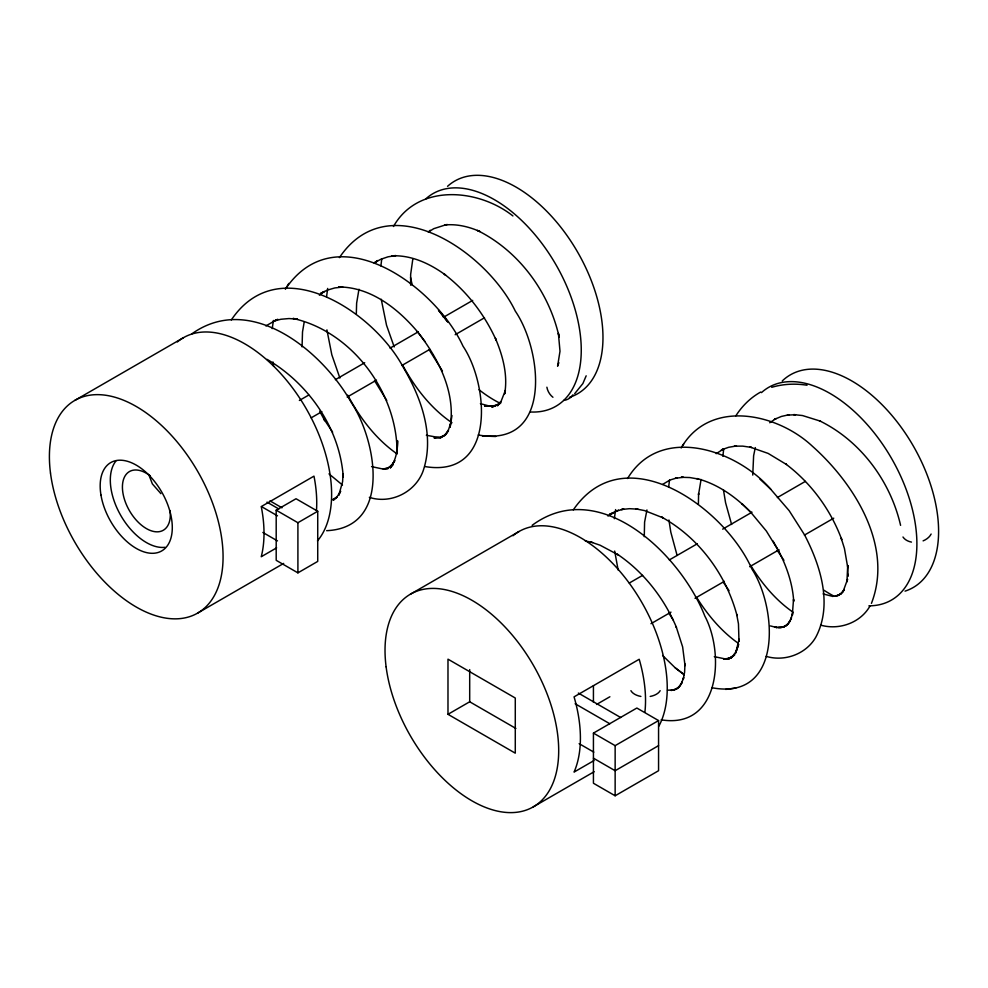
<?xml version="1.0" encoding="UTF-8"?>
<svg xmlns="http://www.w3.org/2000/svg" width="988" height="988" viewBox="0 0 988 988"><rect width="100%" height="100%" fill="white"/><g stroke="black" fill="none" stroke-linecap="round" stroke-linejoin="round"><path stroke-width="1.48" d="M410.638 285.174L410.65 274.405L412.861 258.733M698.393 504.251L698.602 493.543L698.541 494.642L701.072 479.464M356.322 313.678L356.631 303.143L358.977 289.237M722.87 456.283L723.661 449.379M716.189 453.677L723.401 449.095L721.376 449.861L728.638 447.292L736.455 445.971L734.38 446.144L742.766 446.131L751.51 447.403L749.719 446.996L768.121 453.406L786.51 464.508L785.719 463.965C811.16 483.07 830.686 509.771 841.739 539.572L841.257 538.349L844.444 548.513L847.766 567.68L847.716 565.544L846.926 581.833L847.556 579.326L842.974 591.874L844.332 589.404L840.776 594.06L842.69 591.973L838.392 595.492L840.665 593.936L835.687 596.283L838.096 595.319L832.501 596.468M380.899 265.92L381.726 259.103M668.654 486.973L669.518 480.082M326.583 296.598L327.683 288.422M614.338 518.712L615.623 509.586M272.219 328.634L273.417 320.47M451.985 415.491L450.096 427.236C456.086 392.397 438.302 358.236 417.381 331.585L425.001 341.539M304.156 322.273L302.513 331.943L302.069 346.874M755.301 447.576L753.622 455.727L752.745 475.092M505.239 391.396L504.658 393.866C508.017 374.934 502.781 355.692 495.408 338.328L496.161 340.181C484.528 314.332 466.731 291.151 444.106 273.985L445.625 275.084C430.089 263.722 411.44 254.904 391.779 255.843L395.904 255.608L388.062 256.806L380.775 259.276L374.131 262.969L377.577 260.536L375.218 262.524M505.436 390.26L501.114 401.239L497.446 405.809L501.2 401.548L496.853 404.969L491.802 407.18L496.692 405.154L491.036 406.204L484.861 405.982L489.949 406.216L480.403 403.66M646.942 509.956L644.596 522.096L644.262 536.694M450.8 422.852L448.676 429.311L445.625 434.745L448.503 430.682L444.699 434.93L440.129 438.017L445.057 435.288L439.821 437.202L434.004 437.869L439.586 437.672L426.334 435.263M558.862 362.682L557.59 366.215L559.998 351.234L558.381 333.327L559.183 337.266C549.279 292.25 518.972 251.038 477.451 230.439L479.921 231.538C468.954 226.709 456.938 223.794 444.909 224.968L447.28 224.486M586.168 375.811L582.883 383.554L574.707 393.644M871.428 603.396C893.658 546.043 854.25 483.49 812.383 446.218C777.136 413.157 709.582 398.362 681.177 447.984M393.446 226.511C417.936 183.2 478.254 188.486 512.92 215.952M339.403 257.633C389.111 183.817 487.133 252.459 515.316 311.146C542.634 351.271 552.49 448.009 478.229 434.992M627.553 478.525C660.33 423.877 736.245 449.577 770.282 488.751L789.165 510.685L804.528 534.829C820.386 565.26 833.008 604.533 815.853 637.099C806.22 654.081 784.657 661.96 766.157 656.353M285.334 289.237C336.056 213.544 435.486 286.051 462.977 346.121C489.208 385.308 496.1 478.451 424.902 466.558M285.779 288.484L288.829 283.408M394.768 460.643L390.396 467.781C396.027 460 397.608 450.195 397.571 440.784L397.077 453.084C397.534 393.063 352.346 331.573 293.016 318.457L297.474 319.136L288.978 318.556L280.901 319.26L273.343 321.248L277.789 319.26M390.396 467.781L394.644 460.828M573.299 509.87C624.947 434.708 725.377 508.598 751.917 569.039C777.642 608.633 782.595 701.11 712.015 687.747M231.316 319.951C279.073 248.692 374.18 311.726 403.623 367.968C421.543 398.374 434.967 436.4 422.988 471.325C415.145 492.345 390.692 504.337 369.339 497.347M735.875 415.775C742.124 406.019 750.534 397.645 760.711 392.026M870.07 605.866C860.573 622.934 838.973 630.455 820.583 625.095M682.498 445.613L683.647 444.155M393.063 463.397L389.099 467.423L392.248 465.422M428.323 232.032L430.212 230.253M662.652 484.392L669.926 480.045L677.311 477.784L675.347 478.291L683.326 477.278L681.325 477.278L689.834 477.55L698.677 479.106L696.836 478.563C717.918 484.009 736.109 497.186 751.127 512.599L742 503.781L742.667 504.411M319.359 295.202L324.237 291.509L320.532 293.51L327.349 290.102L334.809 287.94L342.787 287.039L338.662 286.965C370.722 287.014 398.078 308.639 417.801 332.129M532.124 525.32C599.765 475.389 680.905 554.96 704.815 616.03C724.772 653.439 720.252 729.515 661.133 719.82M607.929 516.032L618.5 510.092M265.858 325.929L276.405 319.902M191.882 333.821C250.952 291.719 322.545 351.358 351.407 402.709C376.206 439.808 392.532 527.691 326.658 530.68M769.714 422.741L776.049 418.554L774.37 419.381L781.422 416.43L789.054 414.738M428.594 231.933L433.72 228.685L445.921 224.77M714.299 656.662L726.341 659.144L723.636 658.885L729.601 658.416L726.995 658.774L732.33 657.057L727.934 659.194L732.59 656.267L730.762 658.045L734.677 653.908L733.294 656.069L736.406 650.746L738.629 644.411L735.615 653.117L739.123 639.236L738.987 641.373L738.468 623.873L736.665 614.252L737.023 615.586C726.229 574.621 698.812 537.521 661.515 517.02L663.072 517.836L644.682 510.611L635.741 508.869L638.001 509.166L629.504 508.684L621.427 509.499L623.836 509.079L616.339 511.129L609.46 514.415L611.634 513.352M727.934 659.194L734.664 654.982M393.286 464.755L388.58 467.583L383.208 469.189L388.198 468.485L382.158 468.855L371.55 466.62M74.829 400.399L183.373 337.735M299.376 400.461L308.713 395.077M335.377 379.688L364.708 362.744M390.038 348.122L418.035 331.956M443.365 317.333L472.696 300.401M311.183 417.838L321.853 411.675M347.183 397.053L376.514 380.121M401.844 365.498L429.842 349.332M455.172 334.71L484.503 317.778M276.195 510.179L296.029 498.742L317.728 511.265L317.728 561.406L297.907 572.855L276.195 560.32L276.195 510.179L297.907 522.714L317.728 511.265M276.628 547.846L261.252 556.726A122.808 70.901 60 0 0 261.252 506.585L313.974 476.142A122.808 70.901 60 0 1 316.469 510.549M197.637 613.103L283.68 563.419M410.465 594.171L519.009 531.507M629.294 583.044L642.632 575.349M669.308 559.937L697.33 543.771M722.673 529.136L752.029 512.192M777.371 497.557L805.381 481.378M447.984 714.312L515.279 753.165L515.279 698.022L447.984 659.169L447.984 714.312L469.695 701.776L515.872 728.44M650.981 623.7L670.988 612.14M695.009 598.283L724.352 581.339M749.707 566.704L779.05 549.76M804.393 535.126L833.749 518.181M596.554 704.456L609.88 696.762M593.43 733.108L636.852 708.038L658.564 720.573L658.564 770.714L615.141 795.772L593.43 783.249L593.43 733.108L615.141 745.644L658.564 720.573M594.01 760.562L574.065 772.073A122.808 70.901 60 0 0 574.065 696.861L639.199 659.268A122.808 70.901 60 0 1 644.905 712.163M533.261 806.875L594.159 771.714M658.564 745.644L615.141 770.714L593.43 758.179M332.511 499.607L337.328 496.964L333.314 500.175L337.39 496.26L340.65 491.234L338.761 495.247L342.601 481.724L343.046 473.672L343.256 477.192C340.07 428.57 308.627 383.628 267.056 359.36M771.727 387.308C783.188 383.912 795.254 383.369 807.048 385.221M735.825 688.043L725.686 689.414M787.313 415.121L795.513 414.725L793.735 414.614L802.454 415.54L820.583 421.197L819.324 420.703C860.462 440.599 890.46 481.119 900.587 525.357M667.493 690.192L673.544 689.982L670.988 690.451L676.422 688.957L674.001 690.032L678.756 687.302L676.669 688.883L680.695 684.931L679.114 686.87L682.325 681.732L681.325 683.795L683.647 677.509L683.227 679.497L684.598 672.136L684.98 663.936L685.03 665.64L682.634 646.918L676.15 626.627L676.447 627.38C664.084 598.148 643.756 572.015 617.352 554.206L618.525 555.021L600.037 545.191L590.836 542.054M484.861 405.982L494.84 406.315M495.692 436.511L482.49 435.98M831.488 596.097L823.09 593.924M585.304 540.955L592.701 542.511M770.405 625.923L777.247 627.664L774.703 627.084L781.051 627.541L778.26 627.578L784.052 626.787L781.261 627.504L786.436 625.49L783.892 626.837L788.387 623.65L786.3 625.478L790.054 621.131L788.548 623.23L791.499 617.747L790.585 619.884L792.66 613.301L792.29 615.438L793.525 599.395L793.697 601.297C792.648 583.747 786.769 566.865 778.84 551.292L773.024 541.029M269.983 500.879L281.988 507.807M266.995 502.139L278.863 508.993M261.536 506.622L277.492 515.835M578.338 693.07L620.699 717.523M575.139 703.752L609.806 723.759M262.87 532.458L277.492 540.893M579.141 743.655L593.8 752.127M793.154 612.264C775.605 600.161 761.736 583.389 750.658 565.334M451.985 422.753C430.768 408.365 414.824 387.494 402.659 365.177M738.394 643.361C721.499 631.468 708.025 615.351 697.009 598.024M397.188 453.974C375.872 439.129 359.879 417.887 347.727 395.163M675.249 667.851L684.165 674.656L675.249 667.851L662.615 655.489M342.478 485.022L328.992 473.87M759.871 479.057L770.726 489.184M750.67 512.167L766.367 531.062L779.137 551.81M332.635 432.201L323.928 419.073L324.842 420.752L319.729 411.304M783.916 560.32L777.223 550.353M442.451 371.019L429.224 349.876M723.315 582.228L729.045 590.663M386.74 400.473L374.501 380.602M668.617 612.832L673.384 620.192M394.2 346.936L386.53 325.225L381.232 299.253M339.884 378.058L331.82 354.791L326.917 329.881M731.614 524.48L725.587 502.769L723.451 489.875M677.113 555.454L670.803 532.124L668.913 519.984M618.13 570.002L614.684 551.057M148.916 474.944L152.374 483.922L159.97 492.567A44.67 25.787 -60 0 0 160.846 493.667M272.972 361.991L273.565 366.14M847.828 574.065L847.865 576.399L847.716 565.544M615.141 745.644L615.141 795.772M593.43 685.734L593.43 702.283M469.695 669.605L469.695 701.776M297.907 522.714L297.907 572.855M931.128 534.051A15.351 10.954 -9.9 0 1 923.113 540.868M911.455 542.091A15.351 10.954 -9.9 0 1 902.983 537.003M660.157 690.674A15.351 8.867 0 0 1 650.19 696.441M640.879 696.441A15.351 8.867 0 0 1 630.912 690.674M761.476 392.619A122.808 70.901 60 0 1 897.178 468.868A122.808 70.901 60 0 1 868.921 605.829M833.773 596.048A122.808 70.901 60 0 1 823.856 590.157M782.249 380.973A122.808 70.901 60 0 1 912.616 444.798A122.808 70.901 60 0 1 905.033 591.133M425.853 198.847A122.808 70.901 60 0 1 562.518 277.048A122.808 70.901 60 0 1 530.494 411.984M500.62 403.536A122.808 70.901 60 0 1 479.007 389.729M412.367 285.371A122.808 70.901 60 0 1 410.551 277.48M447.564 186.312A122.808 70.901 60 0 1 577.535 251.965A122.808 70.901 60 0 1 569.409 397.361M573.003 394.792A15.351 14.153 60.9 0 1 563.74 400.424M552.934 397.275A15.351 14.153 60.9 0 1 546.883 387.197M177.358 341.959A122.796 70.901 60 0 1 295.968 392.644A122.796 70.901 60 0 1 317.457 540.918M165.033 547.303A50.993 29.442 60 0 1 120.61 515.168A50.993 29.442 60 0 1 115.905 461.038M170.059 510.561A33.876 19.55 60 0 1 147.397 529.136A33.876 19.55 60 0 1 122.463 485.454A33.876 19.55 60 0 1 150.238 475.846M512.994 535.743A122.808 70.901 60 0 1 626.738 579.808A122.808 70.901 60 0 1 658.835 726.192M447.613 321.792L438.549 310.244L447.613 321.792M50.487 473.054A122.808 70.901 60 0 0 190.968 616.191A122.808 70.901 60 0 0 167.256 431.003A122.808 70.901 60 0 0 50.487 473.054M100.961 495.05A50.993 29.442 60 0 0 160.365 551.625A50.993 29.442 60 0 0 147.373 473.585A50.993 29.442 60 0 0 100.961 495.05M386.11 666.826A122.808 70.901 60 0 0 526.592 809.962A122.808 70.901 60 0 0 502.88 624.774A122.808 70.901 60 0 0 386.11 666.826"/></g></svg>
